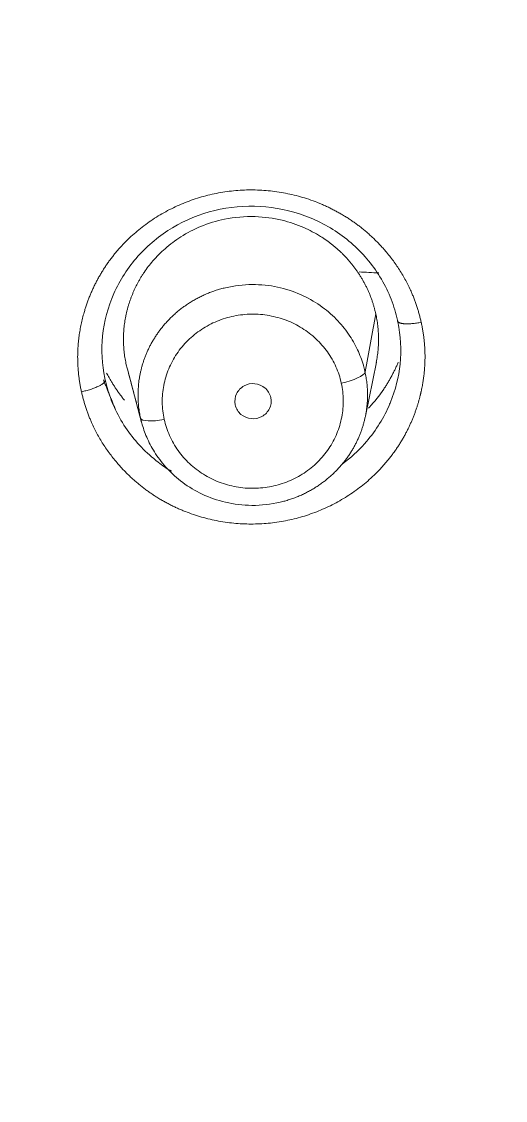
# Model space of a CAD drawing. Extents: x 6534 to 7663, y 0 to 827.
# Drawn here: x 7132.57 to 7138.55, y 531.49 to 544.82 of the extents above; entities that cross this region are included whole.
import ezdxf

# ---------------------------------------------------------------- set-up
doc = ezdxf.new("R2010")
doc.units = 0
doc.header["$LTSCALE"] = 30
doc.header["$MEASUREMENT"] = 0
doc.layers.add('1', color=7, linetype='CONTINUOUS')

msp = doc.modelspace()

# ---------------------------------------------------------------- linework, layer by layer
at = {"layer": '1', "color": 7, "linetype": 'Continuous', "lineweight": 18}
for p, q in [((7136.818, 539.945), (7136.953, 540.612)), ((7133.876, 540.523), (7134.052, 539.864))]:
    msp.add_line(p, q, dxfattribs=at)
for centre, major_axis, ratio, start_param, end_param in [((7103.394, 533.921), (62.577, 0), 0.961466, 0, 3.141593), ((7103.394, 533.307), (-60.5, 0), 0.961466, 2.420581, 4.712389), ((7103.394, 533.445), (60, 0), 0.961466, 4.72417, 7.853982), ((7103.394, 533.445), (-59.925, 0), 0.961466, 1.570796, 4.712389), ((7136.52, 540.435), (0.293, 0.065), 0.268891, 4.653074, 6.170056), ((7134.331, 539.987), (-0.293, -0.065), 0.268942, 0.011818, 1.511346)]:
    msp.add_ellipse(centre, major_axis=major_axis, ratio=ratio, start_param=start_param, end_param=end_param, dxfattribs=at)
at = {"layer": '1', "color": 7, "linetype": 'Continuous', "lineweight": 13}
for centre, major_axis, start_param, end_param in [((7103.394, 533.307), (-59.425, 0), 1.570796, 4.70194), ((7103.394, 533.307), (-57.948, 0), 1.579187, 4.712389), ((7103.394, 533.352), (57.403, 0), 4.721079, 7.853982)]:
    msp.add_ellipse(centre, major_axis=major_axis, ratio=0.961466, start_param=start_param, end_param=end_param, dxfattribs=at)
at = {"layer": '1', "color": 7, "linetype": 'Continuous', "lineweight": 18}
for points, degree, knots in [([(7166.294, 539.074), (7166.294, 540.248), (7166.258, 541.41), (7166.12, 543.707), (7166.018, 544.842), (7165.75, 547.082), (7165.585, 548.187), (7165.197, 550.363), (7164.975, 551.435), (7164.475, 553.544), (7164.199, 554.581), (7163.597, 556.617), (7163.271, 557.616), (7162.575, 559.575), (7161.835, 561.496), (7160.604, 564.256), (7159.265, 566.892), (7157.831, 569.404), (7156.313, 571.788), (7154.724, 574.047), (7153.075, 576.18), (7151.377, 578.188), (7150.219, 579.446), (7149.343, 580.359), (7148.903, 580.808), (7148.387, 581.319), (7148.129, 581.571), (7147.999, 581.696), (7147.935, 581.759), (7147.902, 581.79), (7147.886, 581.805), (7147.878, 581.813), (7147.874, 581.817), (7147.872, 581.819), (7147.871, 581.82), (7147.871, 581.82), (7147.87, 581.821), (7147.87, 581.821), (7146.369, 583.264), (7144.797, 584.628), (7141.532, 587.19), (7139.839, 588.386), (7136.351, 590.604), (7134.557, 591.624), (7130.886, 593.484), (7129.01, 594.323), (7125.197, 595.814), (7123.26, 596.467), (7119.345, 597.585), (7117.367, 598.05), (7113.39, 598.792), (7111.39, 599.069), (7107.389, 599.438), (7105.388, 599.529), (7103.394, 599.529)], 3, [0, 0, 0, 0, 0.03125, 0.03125, 0.0625, 0.0625, 0.09375, 0.09375, 0.125, 0.125, 0.15625, 0.15625, 0.1875, 0.1875, 0.21875, 0.25, 0.28125, 0.3125, 0.34375, 0.375, 0.40625, 0.4375, 0.46875, 0.46875, 0.484375, 0.492187, 0.496094, 0.498047, 0.499023, 0.499512, 0.499756, 0.499878, 0.499939, 0.499969, 0.499985, 0.499992, 0.499992, 0.5, 0.5, 0.5625, 0.5625, 0.625, 0.625, 0.6875, 0.6875, 0.75, 0.75, 0.8125, 0.8125, 0.875, 0.875, 0.9375, 0.9375, 1, 1, 1, 1]), ([(7133.602, 540.394), (7133.6, 540.401), (7133.562, 540.578), (7133.543, 540.943), (7133.682, 541.47), (7133.985, 541.937), (7134.42, 542.296), (7134.948, 542.511), (7135.519, 542.562), (7136.079, 542.446), (7136.577, 542.172), (7136.966, 541.766), (7137.147, 541.393), (7137.204, 541.173), (7137.214, 541.131)], 3, [0, 0, 0, 0, 0.003644, 0.097361, 0.19475, 0.292493, 0.390173, 0.487867, 0.585548, 0.683258, 0.780902, 0.878622, 0.976589, 1, 1, 1, 1]), ([(7133.863, 540.579), (7133.86, 540.591), (7133.855, 540.615), (7133.848, 540.652), (7133.842, 540.689), (7133.838, 540.726), (7133.834, 540.763), (7133.831, 540.801), (7133.829, 540.838), (7133.828, 540.876), (7133.828, 540.914), (7133.829, 540.952), (7133.831, 540.99), (7133.834, 541.028), (7133.838, 541.066), (7133.843, 541.104), (7133.849, 541.141), (7133.856, 541.179), (7133.864, 541.217), (7133.873, 541.254), (7133.883, 541.292), (7133.894, 541.329), (7133.907, 541.366), (7133.92, 541.403), (7133.934, 541.439), (7133.949, 541.476), (7133.965, 541.512), (7133.982, 541.547), (7134, 541.582), (7134.019, 541.617), (7134.039, 541.652), (7134.06, 541.686), (7134.108, 541.758), (7134.195, 541.872), (7134.345, 542.023), (7134.541, 542.17), (7134.787, 542.298), (7135.097, 542.393), (7135.441, 542.422), (7135.774, 542.377), (7136.044, 542.286), (7136.203, 542.202), (7136.281, 542.153), (7136.299, 542.141), (7136.317, 542.129), (7136.335, 542.117), (7136.352, 542.104), (7136.37, 542.091), (7136.387, 542.078), (7136.404, 542.065), (7136.421, 542.052), (7136.437, 542.038), (7136.454, 542.024), (7136.47, 542.01), (7136.486, 541.996), (7136.501, 541.981), (7136.517, 541.967), (7136.532, 541.952), (7136.547, 541.937), (7136.562, 541.922), (7136.576, 541.906), (7136.591, 541.891), (7136.605, 541.875), (7136.619, 541.859), (7136.632, 541.843), (7136.646, 541.827), (7136.659, 541.811), (7136.672, 541.794), (7136.684, 541.778), (7136.696, 541.761), (7136.709, 541.744), (7136.72, 541.727), (7136.732, 541.71), (7136.743, 541.692), (7136.754, 541.675), (7136.765, 541.657), (7136.776, 541.64), (7136.786, 541.622), (7136.796, 541.604), (7136.806, 541.586), (7136.815, 541.568), (7136.825, 541.55), (7136.834, 541.531), (7136.842, 541.513), (7136.851, 541.495), (7136.859, 541.476), (7136.867, 541.457), (7136.875, 541.439), (7136.882, 541.42), (7136.889, 541.401), (7136.896, 541.382), (7136.903, 541.363), (7136.909, 541.344), (7136.915, 541.325), (7136.921, 541.305), (7136.926, 541.286), (7136.931, 541.267), (7136.936, 541.248), (7136.941, 541.228), (7136.944, 541.215), (7136.946, 541.209)], 3, [0, 0, 0, 0, 0.007812, 0.015641, 0.023488, 0.031352, 0.039233, 0.047131, 0.055047, 0.062979, 0.070929, 0.078896, 0.08688, 0.094882, 0.1029, 0.110936, 0.118989, 0.127059, 0.135147, 0.143252, 0.151373, 0.159512, 0.167668, 0.175842, 0.184032, 0.19224, 0.200465, 0.208707, 0.216966, 0.225242, 0.233536, 0.241846, 0.250174, 0.28753, 0.331205, 0.381194, 0.43749, 0.500085, 0.577262, 0.64462, 0.702146, 0.749831, 0.754284, 0.758732, 0.763175, 0.767613, 0.772047, 0.776475, 0.780899, 0.785317, 0.789731, 0.79414, 0.798544, 0.802943, 0.807337, 0.811726, 0.81611, 0.82049, 0.824864, 0.829234, 0.833599, 0.837958, 0.842313, 0.846663, 0.851008, 0.855348, 0.859684, 0.864014, 0.868339, 0.87266, 0.876976, 0.881286, 0.885592, 0.889893, 0.894189, 0.89848, 0.902767, 0.907048, 0.911324, 0.915596, 0.919863, 0.924124, 0.928381, 0.932633, 0.93688, 0.941123, 0.94536, 0.949592, 0.95382, 0.958043, 0.96226, 0.966473, 0.970681, 0.974884, 0.979082, 0.983276, 0.987464, 0.991648, 0.995826, 1, 1, 1, 1]), ([(7136.813, 540.49), (7136.812, 540.495), (7136.809, 540.506), (7136.805, 540.523), (7136.801, 540.539), (7136.797, 540.556), (7136.775, 540.633), (7136.723, 540.772), (7136.612, 540.965), (7136.459, 541.152), (7136.259, 541.32), (7136.015, 541.457), (7135.73, 541.549), (7135.413, 541.582), (7135.176, 541.553), (7135.03, 541.516), (7134.974, 541.499), (7134.919, 541.48), (7134.865, 541.459), (7134.813, 541.436), (7134.762, 541.411), (7134.713, 541.385), (7134.665, 541.357), (7134.619, 541.328), (7134.575, 541.297), (7134.532, 541.265), (7134.491, 541.232), (7134.452, 541.197), (7134.415, 541.162), (7134.379, 541.126), (7134.345, 541.089), (7134.312, 541.051), (7134.282, 541.012), (7134.253, 540.973), (7134.226, 540.933), (7134.201, 540.893), (7134.177, 540.853), (7134.155, 540.812), (7134.135, 540.771), (7134.116, 540.73), (7134.099, 540.688), (7134.084, 540.647), (7134.07, 540.606), (7134.057, 540.565), (7134.047, 540.524), (7134.037, 540.483), (7134.029, 540.442), (7134.022, 540.402), (7134.017, 540.362), (7134.013, 540.323), (7134.01, 540.284), (7134.008, 540.245), (7134.007, 540.207), (7134.008, 540.169), (7134.009, 540.132), (7134.012, 540.095), (7134.015, 540.059), (7134.02, 540.024), (7134.025, 539.989), (7134.031, 539.955), (7134.036, 539.933), (7134.039, 539.922)], 3, [0, 0, 0, 0, 0.003868, 0.007805, 0.01181, 0.015885, 0.020029, 0.067464, 0.118837, 0.174144, 0.233385, 0.296555, 0.363653, 0.434676, 0.50962, 0.522978, 0.536217, 0.549335, 0.562333, 0.575212, 0.58797, 0.600609, 0.613128, 0.625526, 0.637805, 0.649964, 0.662003, 0.673923, 0.685722, 0.697401, 0.708961, 0.7204, 0.73172, 0.74292, 0.754, 0.76496, 0.7758, 0.78652, 0.797121, 0.807601, 0.817962, 0.828202, 0.838323, 0.848324, 0.858205, 0.867966, 0.877608, 0.887129, 0.896531, 0.905812, 0.914974, 0.924016, 0.932938, 0.941741, 0.950423, 0.958985, 0.967428, 0.975751, 0.983954, 0.992037, 1, 1, 1, 1]), ([(7136.946, 541.209), (7136.948, 541.197), (7136.953, 541.172), (7136.96, 541.136), (7136.966, 541.099), (7136.97, 541.062), (7136.974, 541.024), (7136.977, 540.987), (7136.979, 540.949), (7136.98, 540.912), (7136.98, 540.874), (7136.979, 540.836), (7136.977, 540.798), (7136.974, 540.76), (7136.97, 540.722), (7136.965, 540.684), (7136.959, 540.646), (7136.954, 540.62), (7136.951, 540.607), (7136.951, 540.606)], 3, [0, 0, 0, 0, 0.061228, 0.122589, 0.184084, 0.245713, 0.307476, 0.369373, 0.431404, 0.493569, 0.555868, 0.618301, 0.680868, 0.743569, 0.806404, 0.869373, 0.932477, 0.995714, 1, 1, 1, 1]), ([(7137.214, 541.131), (7137.216, 541.123), (7137.254, 540.945), (7137.272, 540.598), (7137.189, 540.268), (7137.128, 540.117)], 3, [0, 0, 0, 0, 0.021646, 0.528861, 1, 1, 1, 1]), ([(7137.507, 541.104), (7137.596, 540.702), (7137.508, 540.252), (7137.496, 540.203)], 2, [0, 0, 0, 0.889383, 1, 1, 1]), ([(7136.855, 540.041), (7136.859, 540.045), (7136.928, 540.12), (7136.996, 540.206), (7137.058, 540.298), (7137.071, 540.318), (7137.083, 540.338), (7137.096, 540.358), (7137.108, 540.379), (7137.12, 540.399), (7137.131, 540.42), (7137.143, 540.44), (7137.153, 540.461), (7137.164, 540.482), (7137.175, 540.503), (7137.185, 540.524), (7137.195, 540.545), (7137.204, 540.566), (7137.214, 540.587), (7137.22, 540.603), (7137.224, 540.612), (7137.224, 540.613)], 3, [0, 0, 0, 0, 0.025269, 0.442334, 0.477071, 0.511765, 0.546415, 0.581023, 0.615587, 0.650109, 0.684587, 0.719022, 0.753414, 0.787762, 0.822068, 0.85633, 0.89055, 0.924726, 0.958859, 0.992949, 1, 1, 1, 1]), ([(7133.62, 540.477), (7133.625, 540.468), (7133.636, 540.447), (7133.654, 540.414), (7133.675, 540.377), (7133.697, 540.34), (7133.721, 540.304), (7133.744, 540.268), (7133.769, 540.233), (7133.795, 540.198), (7133.819, 540.167), (7133.834, 540.148), (7133.841, 540.14)], 3, [0, 0, 0, 0, 0.073425, 0.179032, 0.28487, 0.390936, 0.497232, 0.603757, 0.710512, 0.817495, 0.924708, 1, 1, 1, 1]), ([(7134.039, 539.922), (7134.04, 539.916), (7134.043, 539.904), (7134.047, 539.887), (7134.051, 539.87), (7134.055, 539.854), (7134.075, 539.784), (7134.123, 539.655), (7134.224, 539.471), (7134.368, 539.287), (7134.56, 539.115), (7134.802, 538.97), (7135.093, 538.868), (7135.422, 538.829), (7135.67, 538.857), (7135.822, 538.896), (7135.878, 538.913), (7135.933, 538.932), (7135.987, 538.953), (7136.039, 538.976), (7136.09, 539.001), (7136.139, 539.027), (7136.187, 539.055), (7136.233, 539.084), (7136.277, 539.115), (7136.32, 539.147), (7136.361, 539.181), (7136.4, 539.215), (7136.438, 539.25), (7136.473, 539.287), (7136.508, 539.324), (7136.54, 539.362), (7136.57, 539.4), (7136.599, 539.44), (7136.626, 539.479), (7136.651, 539.52), (7136.675, 539.56), (7136.697, 539.601), (7136.717, 539.642), (7136.736, 539.683), (7136.753, 539.724), (7136.768, 539.766), (7136.782, 539.807), (7136.794, 539.848), (7136.805, 539.889), (7136.815, 539.93), (7136.823, 539.97), (7136.83, 540.01), (7136.835, 540.05), (7136.839, 540.09), (7136.842, 540.129), (7136.844, 540.167), (7136.844, 540.206), (7136.844, 540.243), (7136.842, 540.28), (7136.84, 540.317), (7136.836, 540.353), (7136.832, 540.388), (7136.826, 540.423), (7136.82, 540.457), (7136.815, 540.479), (7136.813, 540.49)], 3, [0, 0, 0, 0, 0.004262, 0.008395, 0.012399, 0.016275, 0.020023, 0.063396, 0.111868, 0.165437, 0.224099, 0.287852, 0.356691, 0.430612, 0.509612, 0.522991, 0.53625, 0.549388, 0.562405, 0.575301, 0.588077, 0.600731, 0.613265, 0.625678, 0.63797, 0.650141, 0.662192, 0.674122, 0.68593, 0.697618, 0.709186, 0.720632, 0.731957, 0.743162, 0.754246, 0.765209, 0.776051, 0.786772, 0.797372, 0.807852, 0.81821, 0.828448, 0.838565, 0.848561, 0.858436, 0.868191, 0.877824, 0.887337, 0.896728, 0.905999, 0.915149, 0.924178, 0.933086, 0.941874, 0.95054, 0.959086, 0.96751, 0.975814, 0.983997, 0.992059, 1, 1, 1, 1]), ([(7133.729, 540.023), (7133.692, 540.102), (7133.644, 540.225), (7133.611, 540.352), (7133.602, 540.394)], 3, [0, 0, 0, 0, 0.668005, 1, 1, 1, 1])]:
    msp.add_open_spline(points, degree=degree, knots=knots, dxfattribs=at)
at = {"layer": '1', "color": 7, "linetype": 'Continuous', "lineweight": 13}
for points, degree, knots in [([(7133.309, 540.246), (7133.22, 540.648), (7133.337, 541.247), (7133.493, 541.627), (7133.608, 541.798), (7133.839, 542.141), (7134.546, 542.608), (7135.381, 542.778), (7136.221, 542.627), (7136.578, 542.404), (7136.754, 542.294), (7136.906, 542.151), (7137.056, 542.01), (7137.418, 541.507), (7137.507, 541.104)], 2, [0, 0, 0, 0.125, 0.1875, 0.25, 0.25, 0.375, 0.5, 0.625, 0.75, 0.75, 0.8125, 0.8125, 0.875, 1, 1, 1]), ([(7134.331, 539.905), (7134.316, 539.974), (7134.308, 540.044), (7134.306, 540.185), (7134.312, 540.255), (7134.339, 540.394), (7134.359, 540.462), (7134.414, 540.593), (7134.447, 540.655), (7134.527, 540.773), (7134.573, 540.829), (7134.675, 540.93), (7134.732, 540.975), (7134.852, 541.055), (7134.917, 541.089), (7135.051, 541.145), (7135.121, 541.166), (7135.265, 541.195), (7135.338, 541.203), (7135.484, 541.205), (7135.558, 541.199), (7135.702, 541.173), (7135.772, 541.154), (7135.908, 541.102), (7135.974, 541.069), (7136.096, 540.992), (7136.154, 540.948), (7136.259, 540.85), (7136.306, 540.796), (7136.389, 540.68), (7136.425, 540.618), (7136.483, 540.488), (7136.505, 540.421), (7136.52, 540.352)], 3, [0, 0, 0, 0, 0.0625, 0.0625, 0.125, 0.125, 0.1875, 0.1875, 0.25, 0.25, 0.3125, 0.3125, 0.375, 0.375, 0.4375, 0.4375, 0.5, 0.5, 0.5625, 0.5625, 0.625, 0.625, 0.6875, 0.6875, 0.75, 0.75, 0.8125, 0.8125, 0.875, 0.875, 0.9375, 0.9375, 1, 1, 1, 1]), ([(7136.52, 540.352), (7136.535, 540.283), (7136.543, 540.213), (7136.545, 540.072), (7136.539, 540.002), (7136.512, 539.863), (7136.492, 539.795), (7136.438, 539.664), (7136.404, 539.602), (7136.324, 539.484), (7136.278, 539.428), (7136.176, 539.327), (7136.12, 539.282), (7135.999, 539.202), (7135.935, 539.168), (7135.8, 539.112), (7135.73, 539.091), (7135.587, 539.062), (7135.514, 539.054), (7135.367, 539.052), (7135.294, 539.058), (7135.15, 539.084), (7135.079, 539.103), (7134.943, 539.155), (7134.878, 539.188), (7134.755, 539.265), (7134.697, 539.309), (7134.592, 539.407), (7134.545, 539.461), (7134.462, 539.577), (7134.427, 539.639), (7134.369, 539.769), (7134.346, 539.836), (7134.331, 539.905)], 3, [0, 0, 0, 0, 0.0625, 0.0625, 0.125, 0.125, 0.1875, 0.1875, 0.25, 0.25, 0.3125, 0.3125, 0.375, 0.375, 0.4375, 0.4375, 0.5, 0.5, 0.5625, 0.5625, 0.625, 0.625, 0.6875, 0.6875, 0.75, 0.75, 0.8125, 0.8125, 0.875, 0.875, 0.9375, 0.9375, 1, 1, 1, 1]), ([(7137.496, 540.203), (7137.46, 540.055), (7137.323, 539.722), (7137.208, 539.552), (7136.977, 539.208), (7136.27, 538.742), (7135.435, 538.572), (7134.594, 538.722), (7134.238, 538.945), (7134.062, 539.055), (7133.91, 539.198), (7133.76, 539.34), (7133.398, 539.842), (7133.309, 540.246)], 2, [0, 0, 0, 0.054631, 0.127352, 0.127352, 0.272793, 0.418235, 0.563676, 0.709117, 0.709117, 0.781838, 0.781838, 0.854559, 1, 1, 1]), ([(7134.42, 539.263), (7134.363, 539.298), (7134.154, 539.441), (7133.911, 539.695), (7133.771, 539.937), (7133.729, 540.023)], 3, [0, 0, 0, 0, 0.189249, 0.721598, 1, 1, 1, 1]), ([(7137.128, 540.117), (7137.121, 540.099), (7137.042, 539.914), (7136.864, 539.638), (7136.635, 539.43), (7136.536, 539.357)], 3, [0, 0, 0, 0, 0.05895, 0.625423, 1, 1, 1, 1])]:
    msp.add_open_spline(points, degree=degree, knots=knots, dxfattribs=at)
for points in [[(7136.984, 541.713), (7136.903, 541.717), (7136.821, 541.721), (7136.74, 541.726)], [(7136.946, 541.209), (7136.901, 540.969), (7136.857, 540.73), (7136.813, 540.49)]]:
    msp.add_open_spline(points, degree=3, dxfattribs=at)
for points, weights in [([(7137.507, 541.104), (7137.327, 541.067), (7137.204, 541.078), (7137.214, 541.131)], [1.18049380612, 0.936878803247, 0.939871721032, 1.18947255947]), ([(7133.309, 540.246), (7133.491, 540.283), (7133.615, 540.346), (7133.602, 540.394)], [1.18944285876, 0.936860439387, 0.936852380669, 1.18941868261])]:
    msp.add_rational_spline(points, weights, degree=3, dxfattribs=at)
at = {"layer": '1', "color": 7, "linetype": 'Continuous', "lineweight": 18}
for points, degree in [([(7133.863, 540.579), (7133.892, 540.469), (7133.951, 540.25), (7134.009, 540.031), (7134.038, 539.922)], 3), ([(7133.729, 540.025), (7133.58, 540.392)], 1), ([(7135.649, 540.174), (7135.634, 540.224), (7135.589, 540.301), (7135.452, 540.359), (7135.312, 540.331), (7135.209, 540.225), (7135.201, 540.136), (7135.208, 540.084)], 3), ([(7135.208, 540.084), (7135.223, 540.034), (7135.268, 539.957), (7135.406, 539.899), (7135.545, 539.927), (7135.648, 540.034), (7135.657, 540.122), (7135.649, 540.174)], 3)]:
    msp.add_open_spline(points, degree=degree, dxfattribs=at)

doc.saveas('drawing.dxf')
